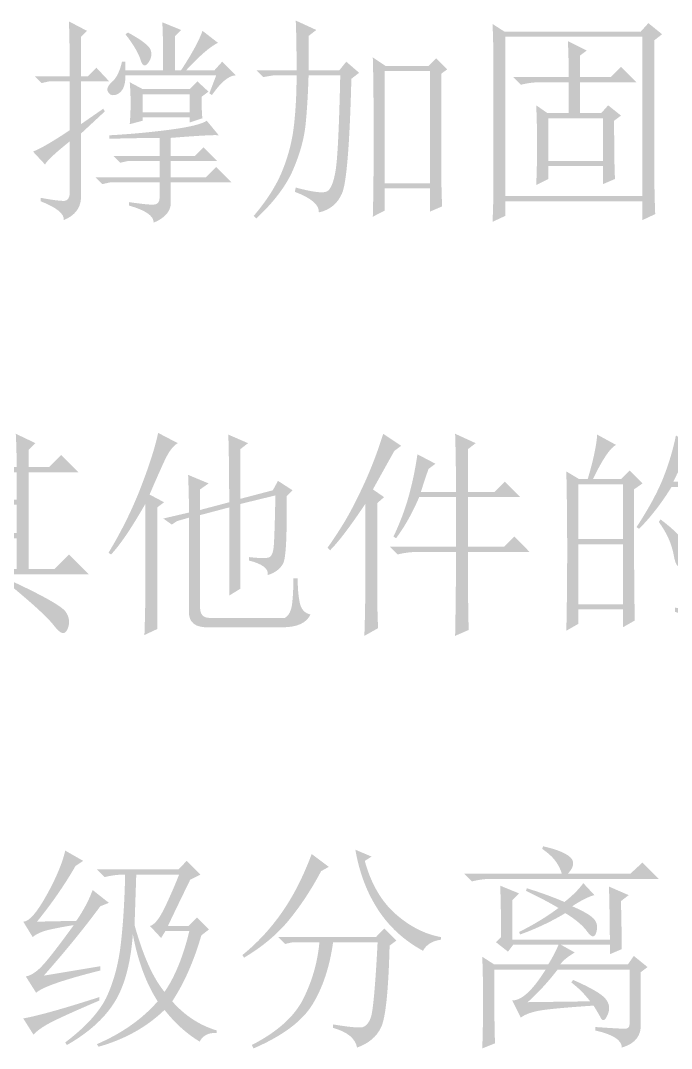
# Model space of a CAD drawing. Header units: millimetres. Extents: x 0 to 841, y 0 to 1189.
# Drawn here: x 542.07 to 565.75, y 73.58 to 110.96 of the extents above; entities that cross this region are included whole.
import ezdxf

# ---------------------------------------------------------------- set-up
doc = ezdxf.new("R2010")
doc.units = ezdxf.units.MM
doc.layers.add('C00-00-00', color=7, linetype='Continuous')

msp = doc.modelspace()

# ---------------------------------------------------------------- hatches: boundary and pattern name
at = {"layer": 'C00-00-00'}
h = msp.add_hatch(color=256, dxfattribs=at)
edge = h.paths.add_edge_path(flags=0)
edge.add_spline(control_points=[(545.890184, 109.466324), (545.890184, 109.466324), (545.890184, 109.154888), (545.890184, 109.154888), (545.890184, 109.154888), (547.260506, 109.154888), (547.260506, 109.154888), (547.260506, 110.02691), (547.250033, 110.607891), (547.229086, 110.898933), (547.229086, 110.898933), (547.914247, 110.618916), (547.914247, 110.618916), (547.914247, 110.618916), (547.696517, 110.400634), (547.696517, 110.400634), (547.696517, 110.400634), (547.696517, 109.154888), (547.696517, 109.154888), (547.696517, 109.154888), (547.914247, 109.154888), (547.914247, 109.154888), (548.308917, 109.756815), (548.56854, 110.234719), (548.693114, 110.587496), (548.693114, 110.587496), (549.2537, 110.151485), (549.2537, 110.151485), (549.087233, 110.068252), (548.89541, 109.928243), (548.677129, 109.730908), (548.458848, 109.533573), (548.267025, 109.34175), (548.101109, 109.154888), (548.101109, 109.154888), (549.129125, 109.154888), (549.129125, 109.154888), (549.129125, 109.154888), (549.409143, 109.466324), (549.409143, 109.466324), (549.409143, 109.466324), (549.907441, 108.968026), (549.907441, 108.968026), (549.658292, 108.968026), (549.36725, 108.72935), (549.035419, 108.251997), (549.035419, 108.251997), (548.942263, 108.314285), (548.942263, 108.314285), (548.942263, 108.314285), (549.191413, 108.968026), (549.191413, 108.968026), (549.191413, 108.968026), (545.890184, 108.968026), (545.890184, 108.968026), (545.890184, 108.739823), (545.853804, 108.568395), (545.781044, 108.454293), (545.708283, 108.33964), (545.614577, 108.272392), (545.500475, 108.251446), (545.386374, 108.2305), (545.30314, 108.272392), (545.251326, 108.376021), (545.199512, 108.479649), (545.251326, 108.599263), (545.40732, 108.734311), (545.562763, 108.869358), (545.682376, 109.113547), (545.76561, 109.466324), (545.76561, 109.466324), (545.890184, 109.466324), (545.890184, 109.466324)], knot_values=[0, 0, 0, 0, 1, 1, 1, 2, 2, 2, 3, 3, 3, 4, 4, 4, 5, 5, 5, 6, 6, 6, 7, 7, 7, 8, 8, 8, 9, 9, 9, 10, 10, 10, 11, 11, 11, 12, 12, 12, 13, 13, 13, 14, 14, 14, 15, 15, 15, 16, 16, 16, 17, 17, 17, 18, 18, 18, 19, 19, 19, 20, 20, 20, 21, 21, 21, 22, 22, 22, 23, 23, 23, 24, 24, 24, 24], degree=3, periodic=1)
edge = h.paths.add_edge_path(flags=0)
edge.add_spline(control_points=[(545.98334, 110.525209), (546.481638, 110.255113), (546.756695, 110.042344), (546.808509, 109.886902), (546.860323, 109.730908), (546.829455, 109.574914), (546.715354, 109.419471), (546.600701, 109.264028), (546.507546, 109.30537), (546.434785, 109.544046), (546.362025, 109.782722), (546.180675, 110.089198), (545.890184, 110.462922), (545.890184, 110.462922), (545.98334, 110.525209), (545.98334, 110.525209)], knot_values=[0, 0, 0, 0, 1, 1, 1, 2, 2, 2, 3, 3, 3, 4, 4, 4, 5, 5, 5, 5], degree=3, periodic=1)
edge = h.paths.add_edge_path(flags=0)
edge.add_spline(control_points=[(546.045627, 107.193113), (546.066573, 107.442262), (546.077046, 107.696372), (546.077046, 107.955995), (546.077046, 108.215066), (546.066573, 108.469727), (546.045627, 108.718877), (546.045627, 108.718877), (546.513058, 108.469727), (546.513058, 108.469727), (546.513058, 108.469727), (548.225684, 108.469727), (548.225684, 108.469727), (548.225684, 108.469727), (548.506252, 108.750296), (548.506252, 108.750296), (548.506252, 108.750296), (548.910844, 108.376572), (548.910844, 108.376572), (548.910844, 108.376572), (548.661695, 108.18971), (548.661695, 108.18971), (548.661695, 107.753147), (548.672168, 107.493525), (548.693114, 107.410843), (548.693114, 107.410843), (548.225684, 107.2554), (548.225684, 107.2554), (548.225684, 107.2554), (548.225684, 107.442262), (548.225684, 107.442262), (548.225684, 107.442262), (546.513058, 107.442262), (546.513058, 107.442262), (546.513058, 107.442262), (546.513058, 107.317687), (546.513058, 107.317687), (546.513058, 107.317687), (546.045627, 107.193113), (546.045627, 107.193113)], knot_values=[0, 0, 0, 0, 1, 1, 1, 2, 2, 2, 3, 3, 3, 4, 4, 4, 5, 5, 5, 6, 6, 6, 7, 7, 7, 8, 8, 8, 9, 9, 9, 10, 10, 10, 11, 11, 11, 12, 12, 12, 13, 13, 13, 13], degree=3, periodic=1)
edge = h.paths.add_edge_path(flags=0)
edge.add_spline(control_points=[(546.014759, 104.358764), (546.450219, 104.296476), (546.746222, 104.265057), (546.902216, 104.265057), (547.057658, 104.265057), (547.135931, 104.358764), (547.135931, 104.545626), (547.135931, 104.545626), (547.135931, 105.075344), (547.135931, 105.075344), (547.135931, 105.075344), (545.329599, 105.075344), (545.329599, 105.075344), (545.329599, 105.075344), (545.04903, 105.013056), (545.04903, 105.013056), (545.04903, 105.013056), (544.799881, 105.262206), (544.799881, 105.262206), (544.799881, 105.262206), (547.135931, 105.262206), (547.135931, 105.262206), (547.135931, 105.262206), (547.135931, 105.85366), (547.135931, 105.85366), (547.135931, 105.85366), (545.98334, 105.85366), (545.98334, 105.85366), (545.98334, 105.85366), (545.703323, 105.791372), (545.703323, 105.791372), (545.703323, 105.791372), (545.454173, 106.040521), (545.454173, 106.040521), (545.454173, 106.040521), (547.135931, 106.040521), (547.135931, 106.040521), (547.135931, 106.040521), (547.135931, 106.694814), (547.135931, 106.694814), (546.823943, 106.694814), (546.211543, 106.684341), (545.298179, 106.663395), (545.298179, 106.663395), (545.298179, 106.787969), (545.298179, 106.787969), (546.045627, 106.829311), (546.77709, 106.896559), (547.49367, 106.990265), (548.21025, 107.083972), (548.661695, 107.193113), (548.848557, 107.317687), (548.848557, 107.317687), (549.284568, 106.787969), (549.284568, 106.787969), (549.159994, 106.808916), (548.578461, 106.777496), (547.540523, 106.694814), (547.540523, 106.694814), (547.540523, 106.040521), (547.540523, 106.040521), (547.540523, 106.040521), (548.412546, 106.040521), (548.412546, 106.040521), (548.412546, 106.040521), (548.723982, 106.351958), (548.723982, 106.351958), (548.723982, 106.351958), (549.222281, 105.85366), (549.222281, 105.85366), (549.222281, 105.85366), (547.540523, 105.85366), (547.540523, 105.85366), (547.540523, 105.85366), (547.540523, 105.262206), (547.540523, 105.262206), (547.540523, 105.262206), (548.817689, 105.262206), (548.817689, 105.262206), (548.817689, 105.262206), (549.191413, 105.635929), (549.191413, 105.635929), (549.191413, 105.635929), (549.751999, 105.075344), (549.751999, 105.075344), (549.751999, 105.075344), (547.540523, 105.075344), (547.540523, 105.075344), (547.540523, 105.075344), (547.540523, 104.296476), (547.540523, 104.296476), (547.519577, 104.005986), (547.31232, 103.777783), (546.91765, 103.611316), (546.91765, 103.860465), (546.616686, 104.068273), (546.014759, 104.234189), (546.014759, 104.234189), (546.014759, 104.358764), (546.014759, 104.358764)], knot_values=[0, 0, 0, 0, 1, 1, 1, 2, 2, 2, 3, 3, 3, 4, 4, 4, 5, 5, 5, 6, 6, 6, 7, 7, 7, 8, 8, 8, 9, 9, 9, 10, 10, 10, 11, 11, 11, 12, 12, 12, 13, 13, 13, 14, 14, 14, 15, 15, 15, 16, 16, 16, 17, 17, 17, 18, 18, 18, 19, 19, 19, 20, 20, 20, 21, 21, 21, 22, 22, 22, 23, 23, 23, 24, 24, 24, 25, 25, 25, 26, 26, 26, 27, 27, 27, 28, 28, 28, 29, 29, 29, 30, 30, 30, 31, 31, 31, 32, 32, 32, 33, 33, 33, 33], degree=3, periodic=1)
edge = h.paths.add_edge_path(flags=0)
edge.add_spline(control_points=[(546.513058, 108.282865), (546.513058, 108.282865), (546.513058, 107.629124), (546.513058, 107.629124), (546.513058, 107.629124), (548.225684, 107.629124), (548.225684, 107.629124), (548.225684, 107.629124), (548.225684, 108.282865), (548.225684, 108.282865), (548.225684, 108.282865), (546.513058, 108.282865), (546.513058, 108.282865)], knot_values=[0, 0, 0, 0, 1, 1, 1, 2, 2, 2, 3, 3, 3, 4, 4, 4, 4], degree=3, periodic=1)
edge = h.paths.add_edge_path(flags=0)
edge.add_spline(control_points=[(544.270714, 107.193113), (544.270714, 107.193113), (545.080449, 107.753699), (545.080449, 107.753699), (545.080449, 107.753699), (545.142737, 107.659992), (545.142737, 107.659992), (545.142737, 107.659992), (544.270714, 106.850257), (544.270714, 106.850257), (544.270714, 106.850257), (544.270714, 104.483338), (544.270714, 104.483338), (544.249768, 104.130561), (544.04196, 103.870938), (543.647841, 103.704471), (543.668236, 103.933225), (543.387667, 104.161429), (542.806686, 104.389632), (542.806686, 104.389632), (542.806686, 104.514758), (542.806686, 104.514758), (543.263092, 104.430973), (543.554134, 104.395144), (543.678709, 104.405617), (543.803283, 104.41609), (543.865571, 104.524679), (543.865571, 104.732488), (543.865571, 104.732488), (543.865571, 106.570239), (543.865571, 106.570239), (543.346326, 106.154623), (543.045362, 105.874606), (542.96268, 105.729085), (542.96268, 105.729085), (542.526669, 106.196515), (542.526669, 106.196515), (542.796213, 106.300144), (543.242698, 106.559215), (543.865571, 106.974831), (543.865571, 106.974831), (543.865571, 108.750296), (543.865571, 108.750296), (543.865571, 108.750296), (543.118123, 108.750296), (543.118123, 108.750296), (543.118123, 108.750296), (542.838105, 108.688008), (542.838105, 108.688008), (542.838105, 108.688008), (542.588956, 108.937158), (542.588956, 108.937158), (542.588956, 108.937158), (543.865571, 108.937158), (543.865571, 108.937158), (543.865571, 109.601372), (543.855098, 110.265587), (543.834703, 110.930352), (543.834703, 110.930352), (544.488444, 110.587496), (544.488444, 110.587496), (544.488444, 110.587496), (544.270714, 110.369766), (544.270714, 110.369766), (544.270714, 110.369766), (544.270714, 108.937158), (544.270714, 108.937158), (544.270714, 108.937158), (544.519863, 108.937158), (544.519863, 108.937158), (544.519863, 108.937158), (544.8313, 109.248594), (544.8313, 109.248594), (544.8313, 109.248594), (545.298179, 108.750296), (545.298179, 108.750296), (545.298179, 108.750296), (544.270714, 108.750296), (544.270714, 108.750296), (544.270714, 108.750296), (544.270714, 107.193113), (544.270714, 107.193113)], knot_values=[0, 0, 0, 0, 1, 1, 1, 2, 2, 2, 3, 3, 3, 4, 4, 4, 5, 5, 5, 6, 6, 6, 7, 7, 7, 8, 8, 8, 9, 9, 9, 10, 10, 10, 11, 11, 11, 12, 12, 12, 13, 13, 13, 14, 14, 14, 15, 15, 15, 16, 16, 16, 17, 17, 17, 18, 18, 18, 19, 19, 19, 20, 20, 20, 21, 21, 21, 22, 22, 22, 23, 23, 23, 24, 24, 24, 25, 25, 25, 26, 26, 26, 27, 27, 27, 27], degree=3, periodic=1)
h = msp.add_hatch(color=256, dxfattribs=at)
edge = h.paths.add_edge_path(flags=0)
edge.add_spline(control_points=[(552.11572, 109.154888), (552.11572, 109.902336), (552.105247, 110.504263), (552.084852, 110.96122), (552.084852, 110.96122), (552.8323, 110.618916), (552.8323, 110.618916), (552.8323, 110.618916), (552.551731, 110.400634), (552.551731, 110.400634), (552.551731, 110.400634), (552.551731, 109.154888), (552.551731, 109.154888), (552.551731, 109.154888), (553.672903, 109.154888), (553.672903, 109.154888), (553.672903, 109.154888), (553.922053, 109.466324), (553.922053, 109.466324), (553.922053, 109.466324), (554.389483, 109.061732), (554.389483, 109.061732), (554.389483, 109.061732), (554.108915, 108.843451), (554.108915, 108.843451), (554.046627, 106.43464), (553.932526, 105.043924), (553.76661, 104.6702), (553.600143, 104.296476), (553.320125, 104.068273), (552.925455, 103.98504), (552.946402, 104.255135), (552.65536, 104.503733), (552.053433, 104.732488), (552.053433, 104.732488), (552.084852, 104.888482), (552.084852, 104.888482), (552.707725, 104.722015), (553.08641, 104.675161), (553.221458, 104.747922), (553.355954, 104.820682), (553.460134, 105.069831), (553.532895, 105.49537), (553.605655, 105.920908), (553.66243, 107.07846), (553.704323, 108.968026), (553.704323, 108.968026), (552.551731, 108.968026), (552.551731, 108.968026), (552.530785, 108.282865), (552.494405, 107.685899), (552.442591, 107.177127), (552.390777, 106.668356), (552.240295, 106.123204), (551.991145, 105.542223), (551.741996, 104.960691), (551.295512, 104.369237), (550.652244, 103.766758), (550.652244, 103.766758), (550.558537, 103.860465), (550.558537, 103.860465), (551.035889, 104.421051), (551.383706, 104.971164), (551.601987, 105.511355), (551.819717, 106.050995), (551.959726, 106.601107), (552.022013, 107.161693), (552.084301, 107.722279), (552.11572, 108.324206), (552.11572, 108.968026), (552.11572, 108.968026), (551.275117, 108.968026), (551.275117, 108.968026), (551.275117, 108.968026), (550.901393, 108.905739), (550.901393, 108.905739), (550.901393, 108.905739), (550.652244, 109.154888), (550.652244, 109.154888), (550.652244, 109.154888), (552.11572, 109.154888), (552.11572, 109.154888)], knot_values=[0, 0, 0, 0, 1, 1, 1, 2, 2, 2, 3, 3, 3, 4, 4, 4, 5, 5, 5, 6, 6, 6, 7, 7, 7, 8, 8, 8, 9, 9, 9, 10, 10, 10, 11, 11, 11, 12, 12, 12, 13, 13, 13, 14, 14, 14, 15, 15, 15, 16, 16, 16, 17, 17, 17, 18, 18, 18, 19, 19, 19, 20, 20, 20, 21, 21, 21, 22, 22, 22, 23, 23, 23, 24, 24, 24, 25, 25, 25, 26, 26, 26, 27, 27, 27, 27], degree=3, periodic=1)
edge = h.paths.add_edge_path(flags=0)
edge.add_spline(control_points=[(557.379275, 109.030313), (557.379275, 109.030313), (557.379275, 105.635929), (557.379275, 105.635929), (557.379275, 105.137631), (557.389197, 104.659727), (557.410143, 104.20277), (557.410143, 104.20277), (556.974132, 104.015908), (556.974132, 104.015908), (556.974132, 104.015908), (556.974132, 104.857062), (556.974132, 104.857062), (556.974132, 104.857062), (555.323793, 104.857062), (555.323793, 104.857062), (555.323793, 104.857062), (555.323793, 104.047327), (555.323793, 104.047327), (555.323793, 104.047327), (554.887782, 103.829046), (554.887782, 103.829046), (554.908177, 104.472865), (554.91865, 105.438043), (554.91865, 106.725682), (554.91865, 108.01277), (554.908177, 108.978499), (554.887782, 109.622318), (554.887782, 109.622318), (555.354661, 109.310882), (555.354661, 109.310882), (555.354661, 109.310882), (556.911844, 109.310882), (556.911844, 109.310882), (556.911844, 109.310882), (557.192413, 109.590899), (557.192413, 109.590899), (557.192413, 109.590899), (557.597005, 109.186307), (557.597005, 109.186307), (557.597005, 109.186307), (557.379275, 109.030313), (557.379275, 109.030313)], knot_values=[0, 0, 0, 0, 1, 1, 1, 2, 2, 2, 3, 3, 3, 4, 4, 4, 5, 5, 5, 6, 6, 6, 7, 7, 7, 8, 8, 8, 9, 9, 9, 10, 10, 10, 11, 11, 11, 12, 12, 12, 13, 13, 13, 14, 14, 14, 14], degree=3, periodic=1)
edge = h.paths.add_edge_path(flags=0)
edge.add_spline(control_points=[(555.323793, 109.12402), (555.323793, 109.12402), (555.323793, 105.043924), (555.323793, 105.043924), (555.323793, 105.043924), (556.974132, 105.043924), (556.974132, 105.043924), (556.974132, 105.043924), (556.974132, 109.12402), (556.974132, 109.12402), (556.974132, 109.12402), (555.323793, 109.12402), (555.323793, 109.12402)], knot_values=[0, 0, 0, 0, 1, 1, 1, 2, 2, 2, 3, 3, 3, 4, 4, 4, 4], degree=3, periodic=1)
h = msp.add_hatch(color=256, dxfattribs=at)
edge = h.paths.add_edge_path(flags=0)
edge.add_spline(control_points=[(563.667098, 107.317687), (563.667098, 106.300144), (563.677571, 105.594037), (563.698517, 105.199918), (563.698517, 105.199918), (563.262506, 105.013056), (563.262506, 105.013056), (563.262506, 105.013056), (563.262506, 105.666798), (563.262506, 105.666798), (563.262506, 105.666798), (561.269311, 105.666798), (561.269311, 105.666798), (561.269311, 105.666798), (561.269311, 105.199918), (561.269311, 105.199918), (561.269311, 105.199918), (560.8333, 104.981637), (560.8333, 104.981637), (560.853695, 105.479936), (560.864168, 105.967761), (560.864168, 106.445113), (560.864168, 106.922466), (560.853695, 107.40037), (560.8333, 107.878273), (560.8333, 107.878273), (561.237892, 107.597705), (561.237892, 107.597705), (561.237892, 107.597705), (562.016759, 107.597705), (562.016759, 107.597705), (562.016759, 107.597705), (562.016759, 108.718877), (562.016759, 108.718877), (562.016759, 108.718877), (561.020162, 108.718877), (561.020162, 108.718877), (560.750066, 108.718877), (560.500917, 108.687457), (560.272714, 108.625721), (560.272714, 108.625721), (559.992145, 108.905739), (559.992145, 108.905739), (559.992145, 108.905739), (562.016759, 108.905739), (562.016759, 108.905739), (562.016759, 109.300409), (562.006286, 109.73642), (561.98534, 110.213772), (561.98534, 110.213772), (562.6705, 109.871468), (562.6705, 109.871468), (562.6705, 109.871468), (562.421351, 109.684606), (562.421351, 109.684606), (562.421351, 109.684606), (562.421351, 108.905739), (562.421351, 108.905739), (562.421351, 108.905739), (563.542523, 108.905739), (563.542523, 108.905739), (563.542523, 108.905739), (563.916247, 109.279462), (563.916247, 109.279462), (563.916247, 109.279462), (564.476833, 108.718877), (564.476833, 108.718877), (564.476833, 108.718877), (562.421351, 108.718877), (562.421351, 108.718877), (562.421351, 108.718877), (562.421351, 107.597705), (562.421351, 107.597705), (562.421351, 107.597705), (563.200218, 107.597705), (563.200218, 107.597705), (563.200218, 107.597705), (563.449368, 107.878273), (563.449368, 107.878273), (563.449368, 107.878273), (563.916247, 107.504549), (563.916247, 107.504549), (563.916247, 107.504549), (563.667098, 107.317687), (563.667098, 107.317687)], knot_values=[0, 0, 0, 0, 1, 1, 1, 2, 2, 2, 3, 3, 3, 4, 4, 4, 5, 5, 5, 6, 6, 6, 7, 7, 7, 8, 8, 8, 9, 9, 9, 10, 10, 10, 11, 11, 11, 12, 12, 12, 13, 13, 13, 14, 14, 14, 15, 15, 15, 16, 16, 16, 17, 17, 17, 18, 18, 18, 19, 19, 19, 20, 20, 20, 21, 21, 21, 22, 22, 22, 23, 23, 23, 24, 24, 24, 25, 25, 25, 26, 26, 26, 27, 27, 27, 28, 28, 28, 28], degree=3, periodic=1)
edge = h.paths.add_edge_path(flags=0)
edge.add_spline(control_points=[(561.269311, 107.410843), (561.269311, 107.410843), (561.269311, 105.85366), (561.269311, 105.85366), (561.269311, 105.85366), (563.262506, 105.85366), (563.262506, 105.85366), (563.262506, 105.85366), (563.262506, 107.410843), (563.262506, 107.410843), (563.262506, 107.410843), (561.269311, 107.410843), (561.269311, 107.410843)], knot_values=[0, 0, 0, 0, 1, 1, 1, 2, 2, 2, 3, 3, 3, 4, 4, 4, 4], degree=3, periodic=1)
edge = h.paths.add_edge_path(flags=0)
edge.add_spline(control_points=[(559.244698, 103.642184), (559.265644, 104.182375), (559.276117, 104.577045), (559.276117, 104.826194), (559.276117, 104.826194), (559.276117, 109.497744), (559.276117, 109.497744), (559.276117, 109.850521), (559.265644, 110.296455), (559.244698, 110.836646), (559.244698, 110.836646), (559.680709, 110.556628), (559.680709, 110.556628), (559.680709, 110.556628), (564.632827, 110.556628), (564.632827, 110.556628), (564.632827, 110.556628), (564.912844, 110.868065), (564.912844, 110.868065), (564.912844, 110.868065), (565.411143, 110.462922), (565.411143, 110.462922), (565.411143, 110.462922), (565.131125, 110.245192), (565.131125, 110.245192), (565.131125, 110.245192), (565.131125, 105.324493), (565.131125, 105.324493), (565.131125, 104.908877), (565.141047, 104.441997), (565.161994, 103.922752), (565.161994, 103.922752), (564.695114, 103.704471), (564.695114, 103.704471), (564.695114, 103.704471), (564.695114, 104.389632), (564.695114, 104.389632), (564.695114, 104.389632), (559.712128, 104.389632), (559.712128, 104.389632), (559.712128, 104.389632), (559.712128, 103.860465), (559.712128, 103.860465), (559.712128, 103.860465), (559.244698, 103.642184), (559.244698, 103.642184)], knot_values=[0, 0, 0, 0, 1, 1, 1, 2, 2, 2, 3, 3, 3, 4, 4, 4, 5, 5, 5, 6, 6, 6, 7, 7, 7, 8, 8, 8, 9, 9, 9, 10, 10, 10, 11, 11, 11, 12, 12, 12, 13, 13, 13, 14, 14, 14, 15, 15, 15, 15], degree=3, periodic=1)
edge = h.paths.add_edge_path(flags=0)
edge.add_spline(control_points=[(559.712128, 110.369766), (559.712128, 110.369766), (559.712128, 104.577045), (559.712128, 104.577045), (559.712128, 104.577045), (564.695114, 104.577045), (564.695114, 104.577045), (564.695114, 104.577045), (564.695114, 110.369766), (564.695114, 110.369766), (564.695114, 110.369766), (559.712128, 110.369766), (559.712128, 110.369766)], knot_values=[0, 0, 0, 0, 1, 1, 1, 2, 2, 2, 3, 3, 3, 4, 4, 4, 4], degree=3, periodic=1)
h = msp.add_hatch(color=256, dxfattribs=at)
edge = h.paths.add_edge_path(flags=0)
edge.add_spline(control_points=[(541.93184, 94.721015), (541.93184, 95.13608), (541.921367, 95.540672), (541.90042, 95.935342), (541.90042, 95.935342), (542.617, 95.593038), (542.617, 95.593038), (542.617, 95.593038), (542.367851, 95.343888), (542.367851, 95.343888), (542.367851, 95.343888), (542.367851, 94.721015), (542.367851, 94.721015), (542.367851, 94.721015), (543.115299, 94.721015), (543.115299, 94.721015), (543.115299, 94.721015), (543.55131, 95.157026), (543.55131, 95.157026), (543.55131, 95.157026), (544.174183, 94.534153), (544.174183, 94.534153), (544.174183, 94.534153), (542.367851, 94.534153), (542.367851, 94.534153), (542.367851, 94.534153), (542.367851, 91.014643), (542.367851, 91.014643), (542.367851, 91.014643), (543.302161, 91.014643), (543.302161, 91.014643), (543.302161, 91.014643), (543.831328, 91.544361), (543.831328, 91.544361), (543.831328, 91.544361), (544.547907, 90.827782), (544.547907, 90.827782), (544.547907, 90.827782), (538.287755, 90.827782), (538.287755, 90.827782), (538.01766, 90.827782), (537.768511, 90.796362), (537.540308, 90.734626), (537.540308, 90.734626), (537.26029, 91.014643), (537.26029, 91.014643), (537.26029, 91.014643), (539.378059, 91.014643), (539.378059, 91.014643), (539.378059, 91.014643), (539.378059, 94.534153), (539.378059, 94.534153), (539.378059, 94.534153), (538.692899, 94.534153), (538.692899, 94.534153), (538.422803, 94.534153), (538.173654, 94.502734), (537.945451, 94.440446), (537.945451, 94.440446), (537.664882, 94.721015), (537.664882, 94.721015), (537.664882, 94.721015), (539.378059, 94.721015), (539.378059, 94.721015), (539.378059, 95.052847), (539.367586, 95.447517), (539.34664, 95.904474), (539.34664, 95.904474), (540.06322, 95.593038), (540.06322, 95.593038), (540.06322, 95.593038), (539.814071, 95.406176), (539.814071, 95.406176), (539.814071, 95.406176), (539.814071, 94.721015), (539.814071, 94.721015), (539.814071, 94.721015), (541.93184, 94.721015), (541.93184, 94.721015)], knot_values=[0, 0, 0, 0, 1, 1, 1, 2, 2, 2, 3, 3, 3, 4, 4, 4, 5, 5, 5, 6, 6, 6, 7, 7, 7, 8, 8, 8, 9, 9, 9, 10, 10, 10, 11, 11, 11, 12, 12, 12, 13, 13, 13, 14, 14, 14, 15, 15, 15, 16, 16, 16, 17, 17, 17, 18, 18, 18, 19, 19, 19, 20, 20, 20, 21, 21, 21, 22, 22, 22, 23, 23, 23, 24, 24, 24, 25, 25, 25, 26, 26, 26, 26], degree=3, periodic=1)
edge = h.paths.add_edge_path(flags=0)
edge.add_spline(control_points=[(539.814071, 94.534153), (539.814071, 94.534153), (539.814071, 93.537556), (539.814071, 93.537556), (539.814071, 93.537556), (541.93184, 93.537556), (541.93184, 93.537556), (541.93184, 93.537556), (541.93184, 94.534153), (541.93184, 94.534153), (541.93184, 94.534153), (539.814071, 94.534153), (539.814071, 94.534153)], knot_values=[0, 0, 0, 0, 1, 1, 1, 2, 2, 2, 3, 3, 3, 4, 4, 4, 4], degree=3, periodic=1)
edge = h.paths.add_edge_path(flags=0)
edge.add_spline(control_points=[(539.814071, 93.350694), (539.814071, 93.350694), (539.814071, 92.322677), (539.814071, 92.322677), (539.814071, 92.322677), (541.93184, 92.322677), (541.93184, 92.322677), (541.93184, 92.322677), (541.93184, 93.350694), (541.93184, 93.350694), (541.93184, 93.350694), (539.814071, 93.350694), (539.814071, 93.350694)], knot_values=[0, 0, 0, 0, 1, 1, 1, 2, 2, 2, 3, 3, 3, 4, 4, 4, 4], degree=3, periodic=1)
edge = h.paths.add_edge_path(flags=0)
edge.add_spline(control_points=[(539.814071, 92.135815), (539.814071, 92.135815), (539.814071, 91.014643), (539.814071, 91.014643), (539.814071, 91.014643), (541.93184, 91.014643), (541.93184, 91.014643), (541.93184, 91.014643), (541.93184, 92.135815), (541.93184, 92.135815), (541.93184, 92.135815), (539.814071, 92.135815), (539.814071, 92.135815)], knot_values=[0, 0, 0, 0, 1, 1, 1, 2, 2, 2, 3, 3, 3, 4, 4, 4, 4], degree=3, periodic=1)
edge = h.paths.add_edge_path(flags=0)
edge.add_spline(control_points=[(539.814071, 90.734626), (539.814071, 90.734626), (540.436944, 90.204908), (540.436944, 90.204908), (540.270477, 90.183962), (539.912187, 89.976705), (539.362074, 89.582035), (538.811961, 89.187365), (538.194049, 88.875928), (537.509439, 88.647725), (537.509439, 88.647725), (537.447152, 88.74088), (537.447152, 88.74088), (537.862217, 88.969635), (538.319175, 89.281071), (538.817473, 89.67519), (539.315772, 90.069861), (539.647604, 90.422638), (539.814071, 90.734626), (539.814071, 90.734626), (539.814071, 90.734626), (539.814071, 90.734626)], knot_values=[0, 0, 0, 0, 1, 1, 1, 2, 2, 2, 3, 3, 3, 4, 4, 4, 5, 5, 5, 6, 6, 6, 7, 7, 7, 7], degree=3, periodic=1)
edge = h.paths.add_edge_path(flags=0)
edge.add_spline(control_points=[(541.588984, 90.516345), (541.588984, 90.516345), (541.68269, 90.610051), (541.68269, 90.610051), (542.886545, 90.048914), (543.561232, 89.670229), (543.706753, 89.472894), (543.852274, 89.275559), (543.878181, 89.06279), (543.784474, 88.834587), (543.690768, 88.606384), (543.529813, 88.642764), (543.30161, 88.943728), (543.073407, 89.244691), (542.502347, 89.768897), (541.588984, 90.516345), (541.588984, 90.516345), (541.588984, 90.516345), (541.588984, 90.516345)], knot_values=[0, 0, 0, 0, 1, 1, 1, 2, 2, 2, 3, 3, 3, 4, 4, 4, 5, 5, 5, 6, 6, 6, 6], degree=3, periodic=1)
h = msp.add_hatch(color=256, dxfattribs=at)
edge = h.paths.add_edge_path(flags=0)
edge.add_spline(control_points=[(551.750086, 93.66213), (551.771032, 92.228971), (551.72914, 91.414275), (551.625512, 91.216939), (551.521883, 91.019604), (551.335021, 90.879596), (551.064926, 90.796913), (551.106267, 91.025117), (550.878064, 91.201505), (550.379765, 91.32608), (550.379765, 91.32608), (550.379765, 91.450655), (550.379765, 91.450655), (550.753489, 91.408762), (550.992165, 91.403801), (551.095794, 91.435221), (551.199422, 91.466089), (551.261709, 91.596176), (551.282656, 91.824379), (551.303602, 92.052582), (551.324548, 92.675455), (551.345494, 93.692999), (551.345494, 93.692999), (550.068328, 93.381562), (550.068328, 93.381562), (550.068328, 93.381562), (550.068328, 90.298615), (550.068328, 90.298615), (550.068328, 90.298615), (549.663736, 90.049466), (549.663736, 90.049466), (549.663736, 90.049466), (549.663736, 93.256987), (549.663736, 93.256987), (549.663736, 93.256987), (548.604852, 92.97697), (548.604852, 92.97697), (548.604852, 92.97697), (548.604852, 89.613454), (548.604852, 89.613454), (548.604852, 89.364305), (548.718953, 89.239179), (548.947156, 89.239179), (548.947156, 89.239179), (551.687799, 89.239179), (551.687799, 89.239179), (551.83332, 89.322413), (551.921514, 89.493289), (551.952382, 89.752912), (551.98325, 90.012534), (551.999235, 90.31901), (551.999235, 90.672339), (551.999235, 90.672339), (552.155229, 90.672339), (552.155229, 90.672339), (552.155229, 90.31901), (552.181137, 90.023007), (552.232951, 89.784331), (552.284765, 89.545655), (552.414301, 89.405646), (552.622109, 89.363754), (552.476588, 89.052868), (552.134283, 88.896874), (551.594643, 88.896874), (551.594643, 88.896874), (548.947156, 88.896874), (548.947156, 88.896874), (548.427912, 88.875928), (548.178762, 89.073263), (548.199709, 89.48888), (548.199709, 89.48888), (548.199709, 92.883263), (548.199709, 92.883263), (548.199709, 92.883263), (547.763697, 92.758689), (547.763697, 92.758689), (547.763697, 92.758689), (547.576835, 92.634114), (547.576835, 92.634114), (547.576835, 92.634114), (547.265399, 92.852395), (547.265399, 92.852395), (547.265399, 92.852395), (548.199709, 93.070125), (548.199709, 93.070125), (548.199709, 93.526532), (548.189235, 93.983489), (548.16884, 94.440446), (548.16884, 94.440446), (548.916288, 94.12901), (548.916288, 94.12901), (548.916288, 94.12901), (548.604852, 93.91128), (548.604852, 93.91128), (548.604852, 93.91128), (548.604852, 93.163832), (548.604852, 93.163832), (548.604852, 93.163832), (549.663736, 93.443849), (549.663736, 93.443849), (549.663736, 94.378159), (549.653263, 95.198367), (549.632317, 95.904474), (549.632317, 95.904474), (550.348897, 95.593038), (550.348897, 95.593038), (550.348897, 95.593038), (550.068328, 95.374756), (550.068328, 95.374756), (550.068328, 95.374756), (550.068328, 93.568424), (550.068328, 93.568424), (550.068328, 93.568424), (551.251788, 93.87986), (551.251788, 93.87986), (551.251788, 93.87986), (551.43865, 94.222716), (551.43865, 94.222716), (551.43865, 94.222716), (551.968367, 93.87986), (551.968367, 93.87986), (551.968367, 93.87986), (551.750086, 93.66213), (551.750086, 93.66213)], knot_values=[0, 0, 0, 0, 1, 1, 1, 2, 2, 2, 3, 3, 3, 4, 4, 4, 5, 5, 5, 6, 6, 6, 7, 7, 7, 8, 8, 8, 9, 9, 9, 10, 10, 10, 11, 11, 11, 12, 12, 12, 13, 13, 13, 14, 14, 14, 15, 15, 15, 16, 16, 16, 17, 17, 17, 18, 18, 18, 19, 19, 19, 20, 20, 20, 21, 21, 21, 22, 22, 22, 23, 23, 23, 24, 24, 24, 25, 25, 25, 26, 26, 26, 27, 27, 27, 28, 28, 28, 29, 29, 29, 30, 30, 30, 31, 31, 31, 32, 32, 32, 33, 33, 33, 34, 34, 34, 35, 35, 35, 36, 36, 36, 37, 37, 37, 38, 38, 38, 39, 39, 39, 40, 40, 40, 41, 41, 41, 41], degree=3, periodic=1)
edge = h.paths.add_edge_path(flags=0)
edge.add_spline(control_points=[(546.580238, 88.616306), (546.601184, 89.23973), (546.611657, 89.717083), (546.611657, 90.049466), (546.611657, 90.049466), (546.611657, 93.381562), (546.611657, 93.381562), (546.113359, 92.509539), (545.697742, 91.897139), (545.365911, 91.544361), (545.365911, 91.544361), (545.272204, 91.606649), (545.272204, 91.606649), (545.749557, 92.395438), (546.144227, 93.1947), (546.455663, 94.004435), (546.7671, 94.81417), (546.974908, 95.468463), (547.078537, 95.966762), (547.078537, 95.966762), (547.795117, 95.593038), (547.795117, 95.593038), (547.62865, 95.509804), (547.462734, 95.286562), (547.296818, 94.923311), (547.130351, 94.559509), (546.953962, 94.159878), (546.7671, 93.724418), (546.7671, 93.724418), (547.296818, 93.443849), (547.296818, 93.443849), (547.296818, 93.443849), (547.047669, 93.256987), (547.047669, 93.256987), (547.047669, 93.256987), (547.047669, 88.834587), (547.047669, 88.834587), (547.047669, 88.834587), (546.580238, 88.616306), (546.580238, 88.616306)], knot_values=[0, 0, 0, 0, 1, 1, 1, 2, 2, 2, 3, 3, 3, 4, 4, 4, 5, 5, 5, 6, 6, 6, 7, 7, 7, 8, 8, 8, 9, 9, 9, 10, 10, 10, 11, 11, 11, 12, 12, 12, 13, 13, 13, 13], degree=3, periodic=1)
h = msp.add_hatch(color=256, dxfattribs=at)
edge = h.paths.add_edge_path(flags=0)
edge.add_spline(control_points=[(557.913886, 93.817573), (557.913886, 94.606362), (557.903413, 95.312469), (557.882466, 95.935342), (557.882466, 95.935342), (558.629914, 95.593038), (558.629914, 95.593038), (558.629914, 95.593038), (558.349897, 95.374756), (558.349897, 95.374756), (558.349897, 95.374756), (558.349897, 93.817573), (558.349897, 93.817573), (558.349897, 93.817573), (559.315075, 93.817573), (559.315075, 93.817573), (559.315075, 93.817573), (559.688799, 94.191297), (559.688799, 94.191297), (559.688799, 94.191297), (560.249385, 93.630711), (560.249385, 93.630711), (560.249385, 93.630711), (558.349897, 93.630711), (558.349897, 93.630711), (558.349897, 93.630711), (558.349897, 91.824379), (558.349897, 91.824379), (558.349897, 91.824379), (559.657931, 91.824379), (559.657931, 91.824379), (559.657931, 91.824379), (560.031655, 92.198103), (560.031655, 92.198103), (560.031655, 92.198103), (560.592241, 91.637517), (560.592241, 91.637517), (560.592241, 91.637517), (558.349897, 91.637517), (558.349897, 91.637517), (558.349897, 90.059387), (558.359819, 89.115156), (558.380765, 88.803168), (558.380765, 88.803168), (557.882466, 88.585438), (557.882466, 88.585438), (557.903413, 89.602981), (557.913886, 90.619973), (557.913886, 91.637517), (557.913886, 91.637517), (556.543564, 91.637517), (556.543564, 91.637517), (556.273469, 91.637517), (556.02432, 91.606097), (555.796117, 91.544361), (555.796117, 91.544361), (555.515548, 91.824379), (555.515548, 91.824379), (555.515548, 91.824379), (557.913886, 91.824379), (557.913886, 91.824379), (557.913886, 91.824379), (557.913886, 93.630711), (557.913886, 93.630711), (557.913886, 93.630711), (556.574433, 93.630711), (556.574433, 93.630711), (556.325283, 93.049179), (556.044715, 92.55088), (555.733829, 92.135815), (555.733829, 92.135815), (555.640123, 92.198103), (555.640123, 92.198103), (555.868326, 92.675455), (556.050227, 93.153359), (556.185275, 93.630711), (556.319771, 94.108064), (556.428912, 94.627308), (556.512145, 95.187894), (556.512145, 95.187894), (557.166438, 94.84559), (557.166438, 94.84559), (557.166438, 94.84559), (556.917288, 94.658728), (556.917288, 94.658728), (556.834055, 94.429973), (556.740348, 94.149405), (556.63672, 93.817573), (556.63672, 93.817573), (557.913886, 93.817573), (557.913886, 93.817573)], knot_values=[0, 0, 0, 0, 1, 1, 1, 2, 2, 2, 3, 3, 3, 4, 4, 4, 5, 5, 5, 6, 6, 6, 7, 7, 7, 8, 8, 8, 9, 9, 9, 10, 10, 10, 11, 11, 11, 12, 12, 12, 13, 13, 13, 14, 14, 14, 15, 15, 15, 16, 16, 16, 17, 17, 17, 18, 18, 18, 19, 19, 19, 20, 20, 20, 21, 21, 21, 22, 22, 22, 23, 23, 23, 24, 24, 24, 25, 25, 25, 26, 26, 26, 27, 27, 27, 28, 28, 28, 29, 29, 29, 30, 30, 30, 30], degree=3, periodic=1)
edge = h.paths.add_edge_path(flags=0)
edge.add_spline(control_points=[(554.581238, 88.585438), (554.602184, 89.229257), (554.612657, 89.727556), (554.612657, 90.080334), (554.612657, 90.080334), (554.612657, 93.381562), (554.612657, 93.381562), (554.072466, 92.571827), (553.646928, 92.011241), (553.335492, 91.699804), (553.335492, 91.699804), (553.242336, 91.793511), (553.242336, 91.793511), (553.408252, 92.021714), (553.600075, 92.312204), (553.818356, 92.664982), (554.036086, 93.01776), (554.279723, 93.48519), (554.549819, 94.066722), (554.819914, 94.647703), (555.05859, 95.270577), (555.266399, 95.935342), (555.266399, 95.935342), (555.920691, 95.499331), (555.920691, 95.499331), (555.920691, 95.499331), (555.671542, 95.312469), (555.671542, 95.312469), (555.276872, 94.606362), (555.017249, 94.139483), (554.892675, 93.91128), (554.892675, 93.91128), (555.297818, 93.630711), (555.297818, 93.630711), (555.297818, 93.630711), (555.048669, 93.412981), (555.048669, 93.412981), (555.048669, 93.412981), (555.048669, 90.17404), (555.048669, 90.17404), (555.048669, 89.800316), (555.05859, 89.364305), (555.079537, 88.865455), (555.079537, 88.865455), (554.581238, 88.585438), (554.581238, 88.585438)], knot_values=[0, 0, 0, 0, 1, 1, 1, 2, 2, 2, 3, 3, 3, 4, 4, 4, 5, 5, 5, 6, 6, 6, 7, 7, 7, 8, 8, 8, 9, 9, 9, 10, 10, 10, 11, 11, 11, 12, 12, 12, 13, 13, 13, 14, 14, 14, 15, 15, 15, 15], degree=3, periodic=1)
h = msp.add_hatch(color=256, dxfattribs=at)
edge = h.paths.add_edge_path(flags=0)
edge.add_spline(control_points=[(562.364508, 94.098142), (562.364508, 94.098142), (562.364508, 92.104947), (562.364508, 92.104947), (562.364508, 92.104947), (563.983979, 92.104947), (563.983979, 92.104947), (563.983979, 92.104947), (563.983979, 94.098142), (563.983979, 94.098142), (563.983979, 94.098142), (562.364508, 94.098142), (562.364508, 94.098142)], knot_values=[0, 0, 0, 0, 1, 1, 1, 2, 2, 2, 3, 3, 3, 4, 4, 4, 4], degree=3, periodic=1)
edge = h.paths.add_edge_path(flags=0)
edge.add_spline(control_points=[(562.364508, 91.918085), (562.364508, 91.918085), (562.364508, 89.738029), (562.364508, 89.738029), (562.364508, 89.738029), (563.983979, 89.738029), (563.983979, 89.738029), (563.983979, 89.738029), (563.983979, 91.918085), (563.983979, 91.918085), (563.983979, 91.918085), (562.364508, 91.918085), (562.364508, 91.918085)], knot_values=[0, 0, 0, 0, 1, 1, 1, 2, 2, 2, 3, 3, 3, 4, 4, 4, 4], degree=3, periodic=1)
edge = h.paths.add_edge_path(flags=0)
edge.add_spline(control_points=[(564.388571, 93.91128), (564.388571, 91.481523), (564.399044, 89.893472), (564.41999, 89.146024), (564.41999, 89.146024), (563.983979, 88.896874), (563.983979, 88.896874), (563.983979, 88.896874), (563.983979, 89.551167), (563.983979, 89.551167), (563.983979, 89.551167), (562.364508, 89.551167), (562.364508, 89.551167), (562.364508, 89.551167), (562.364508, 89.021449), (562.364508, 89.021449), (562.364508, 89.021449), (561.928497, 88.7723), (561.928497, 88.7723), (561.948892, 89.747951), (561.959365, 90.718641), (561.959365, 91.68437), (561.959365, 92.649548), (561.948892, 93.609765), (561.928497, 94.565021), (561.928497, 94.565021), (562.395376, 94.285004), (562.395376, 94.285004), (562.395376, 94.285004), (562.706813, 94.285004), (562.706813, 94.285004), (562.91407, 94.990559), (563.028722, 95.53075), (563.049669, 95.904474), (563.049669, 95.904474), (563.734829, 95.53075), (563.734829, 95.53075), (563.527021, 95.426571), (563.246452, 95.011505), (562.893675, 94.285004), (562.893675, 94.285004), (563.921691, 94.285004), (563.921691, 94.285004), (563.921691, 94.285004), (564.233128, 94.59644), (564.233128, 94.59644), (564.233128, 94.59644), (564.700007, 94.12901), (564.700007, 94.12901), (564.700007, 94.12901), (564.388571, 93.91128), (564.388571, 93.91128)], knot_values=[0, 0, 0, 0, 1, 1, 1, 2, 2, 2, 3, 3, 3, 4, 4, 4, 5, 5, 5, 6, 6, 6, 7, 7, 7, 8, 8, 8, 9, 9, 9, 10, 10, 10, 11, 11, 11, 12, 12, 12, 13, 13, 13, 14, 14, 14, 15, 15, 15, 16, 16, 16, 17, 17, 17, 17], degree=3, periodic=1)
edge = h.paths.add_edge_path(flags=0)
edge.add_spline(control_points=[(565.914886, 95.873055), (565.914886, 95.873055), (566.600046, 95.468463), (566.600046, 95.468463), (566.433579, 95.364283), (566.173957, 94.938745), (565.821179, 94.191297), (565.821179, 94.191297), (567.502937, 94.191297), (567.502937, 94.191297), (567.502937, 94.191297), (567.845793, 94.534153), (567.845793, 94.534153), (567.845793, 94.534153), (568.312672, 94.066722), (568.312672, 94.066722), (568.312672, 94.066722), (568.032655, 93.848992), (568.032655, 93.848992), (567.990762, 91.419236), (567.933987, 90.043953), (567.861227, 89.722044), (567.788466, 89.400134), (567.684287, 89.176892), (567.54979, 89.052317), (567.414742, 88.927742), (567.201973, 88.813641), (566.911483, 88.710012), (566.807303, 89.042395), (566.464447, 89.291545), (565.883466, 89.45746), (565.883466, 89.45746), (565.883466, 89.613454), (565.883466, 89.613454), (566.402711, 89.509275), (566.776435, 89.45746), (567.004638, 89.45746), (567.232841, 89.45746), (567.373401, 89.633849), (567.425215, 89.986627), (567.47703, 90.339405), (567.523332, 91.678858), (567.565224, 94.004435), (567.565224, 94.004435), (565.758892, 94.004435), (565.758892, 94.004435), (565.385168, 93.402508), (564.990498, 92.893736), (564.575433, 92.478671), (564.575433, 92.478671), (564.482277, 92.540959), (564.482277, 92.540959), (564.917737, 93.205173), (565.239647, 93.796627), (565.447455, 94.315872), (565.654712, 94.835117), (565.810706, 95.35381), (565.914886, 95.873055), (565.914886, 95.873055), (565.914886, 95.873055), (565.914886, 95.873055)], knot_values=[0, 0, 0, 0, 1, 1, 1, 2, 2, 2, 3, 3, 3, 4, 4, 4, 5, 5, 5, 6, 6, 6, 7, 7, 7, 8, 8, 8, 9, 9, 9, 10, 10, 10, 11, 11, 11, 12, 12, 12, 13, 13, 13, 14, 14, 14, 15, 15, 15, 16, 16, 16, 17, 17, 17, 18, 18, 18, 19, 19, 19, 20, 20, 20, 20], degree=3, periodic=1)
edge = h.paths.add_edge_path(flags=0)
edge.add_spline(control_points=[(565.3543, 92.820976), (565.852598, 92.447252), (566.158523, 92.135815), (566.272624, 91.886666), (566.386726, 91.637517), (566.360819, 91.408762), (566.194903, 91.201505), (566.028436, 90.993697), (565.909373, 91.097326), (565.836613, 91.512942), (565.763853, 91.928007), (565.582503, 92.33315), (565.292012, 92.727821), (565.292012, 92.727821), (565.3543, 92.820976), (565.3543, 92.820976)], knot_values=[0, 0, 0, 0, 1, 1, 1, 2, 2, 2, 3, 3, 3, 4, 4, 4, 5, 5, 5, 5], degree=3, periodic=1)
h = msp.add_hatch(color=256, dxfattribs=at)
edge = h.paths.add_edge_path(flags=0)
edge.add_spline(control_points=[(544.975306, 76.416776), (543.646326, 76.084393), (542.86801, 75.814297), (542.639806, 75.607041), (542.639806, 75.607041), (542.266082, 76.199046), (542.266082, 76.199046), (542.473339, 76.240387), (542.691621, 76.390869), (542.919824, 76.650491), (543.148027, 76.909562), (543.511829, 77.381954), (544.010128, 78.067666), (543.740032, 78.025773), (543.459464, 77.973959), (543.168973, 77.911672), (542.877931, 77.849384), (542.660201, 77.756229), (542.515232, 77.631654), (542.515232, 77.631654), (542.172376, 78.19224), (542.172376, 78.19224), (542.379633, 78.19224), (542.660201, 78.508638), (543.012979, 79.141984), (543.365757, 79.774779), (543.594511, 80.319931), (543.698691, 80.776889), (543.698691, 80.776889), (544.352432, 80.403165), (544.352432, 80.403165), (544.352432, 80.403165), (544.072415, 80.216303), (544.072415, 80.216303), (543.677745, 79.531142), (543.210314, 78.856455), (542.670674, 78.19224), (542.670674, 78.19224), (544.103283, 78.223108), (544.103283, 78.223108), (544.373378, 78.617778), (544.570714, 78.991502), (544.695288, 79.34428), (544.695288, 79.34428), (545.286742, 78.877401), (545.286742, 78.877401), (545.286742, 78.877401), (544.975306, 78.752826), (544.975306, 78.752826), (544.393773, 77.963486), (543.708613, 77.122883), (542.919824, 76.229914), (542.919824, 76.229914), (544.975306, 76.57277), (544.975306, 76.57277), (544.975306, 76.57277), (544.975306, 76.416776), (544.975306, 76.416776)], knot_values=[0, 0, 0, 0, 1, 1, 1, 2, 2, 2, 3, 3, 3, 4, 4, 4, 5, 5, 5, 6, 6, 6, 7, 7, 7, 8, 8, 8, 9, 9, 9, 10, 10, 10, 11, 11, 11, 12, 12, 12, 13, 13, 13, 14, 14, 14, 15, 15, 15, 16, 16, 16, 17, 17, 17, 18, 18, 18, 19, 19, 19, 19], degree=3, periodic=1)
edge = h.paths.add_edge_path(flags=0)
edge.add_spline(control_points=[(542.172376, 74.672731), (542.732962, 74.776359), (543.656799, 75.035981), (544.944437, 75.451598), (544.944437, 75.451598), (544.944437, 75.327023), (544.944437, 75.327023), (544.072415, 74.953299), (543.485371, 74.688165), (543.184407, 74.532722), (542.883444, 74.376728), (542.670674, 74.226246), (542.5461, 74.080725), (542.5461, 74.080725), (542.172376, 74.672731), (542.172376, 74.672731)], knot_values=[0, 0, 0, 0, 1, 1, 1, 2, 2, 2, 3, 3, 3, 4, 4, 4, 5, 5, 5, 5], degree=3, periodic=1)
edge = h.paths.add_edge_path(flags=0)
edge.add_spline(control_points=[(548.245666, 79.718004), (547.850996, 78.908269), (547.5809, 78.347683), (547.435931, 78.036246), (547.435931, 78.036246), (548.183378, 78.036246), (548.183378, 78.036246), (548.183378, 78.036246), (548.494815, 78.347683), (548.494815, 78.347683), (548.494815, 78.347683), (548.930826, 77.911672), (548.930826, 77.911672), (548.930826, 77.911672), (548.650258, 77.693942), (548.650258, 77.693942), (548.380162, 76.75908), (548.027385, 75.959818), (547.591373, 75.295604), (548.04778, 74.776359), (548.58797, 74.423581), (549.210844, 74.236719), (549.210844, 74.236719), (549.210844, 74.143013), (549.210844, 74.143013), (548.919802, 74.163959), (548.712545, 74.06033), (548.58797, 73.831576), (548.110618, 74.122618), (547.68508, 74.506264), (547.311356, 74.984167), (546.667536, 74.361294), (545.867723, 73.91481), (544.913018, 73.644714), (544.913018, 73.644714), (544.850731, 73.738421), (544.850731, 73.738421), (545.764095, 74.133091), (546.501069, 74.651784), (547.062207, 75.295604), (546.64659, 75.939423), (546.345627, 76.749159), (546.158765, 77.72481), (546.075531, 76.644979), (545.847328, 75.814297), (545.473604, 75.233317), (545.09988, 74.651784), (544.528821, 74.143564), (543.760978, 73.707001), (543.760978, 73.707001), (543.698691, 73.800708), (543.698691, 73.800708), (544.466534, 74.381689), (544.975306, 74.947787), (545.224455, 75.4979), (545.473604, 76.048013), (545.63952, 76.681359), (545.722753, 77.397939), (545.805436, 78.113968), (545.857801, 78.94961), (545.878747, 79.904866), (545.878747, 79.904866), (545.878747, 79.904866), (545.878747, 79.904866), (545.608652, 79.904866), (545.359503, 79.873447), (545.131299, 79.811711), (545.131299, 79.811711), (544.850731, 80.091728), (544.850731, 80.091728), (544.850731, 80.091728), (547.809655, 80.091728), (547.809655, 80.091728), (547.809655, 80.091728), (548.121091, 80.403165), (548.121091, 80.403165), (548.121091, 80.403165), (548.61939, 79.904866), (548.61939, 79.904866), (548.61939, 79.904866), (548.245666, 79.718004), (548.245666, 79.718004)], knot_values=[0, 0, 0, 0, 1, 1, 1, 2, 2, 2, 3, 3, 3, 4, 4, 4, 5, 5, 5, 6, 6, 6, 7, 7, 7, 8, 8, 8, 9, 9, 9, 10, 10, 10, 11, 11, 11, 12, 12, 12, 13, 13, 13, 14, 14, 14, 15, 15, 15, 16, 16, 16, 17, 17, 17, 18, 18, 18, 19, 19, 19, 20, 20, 20, 21, 21, 21, 22, 22, 22, 23, 23, 23, 24, 24, 24, 25, 25, 25, 26, 26, 26, 27, 27, 27, 27], degree=3, periodic=1)
edge = h.paths.add_edge_path(flags=0)
edge.add_spline(control_points=[(546.283339, 79.904866), (546.262393, 79.281993), (546.241998, 78.669593), (546.221052, 78.067666), (546.532489, 76.946494), (546.89574, 76.136758), (547.311356, 75.63846), (547.68508, 76.1781), (547.986043, 76.915074), (548.214247, 77.849384), (548.214247, 77.849384), (547.342224, 77.849384), (547.342224, 77.849384), (547.342224, 77.849384), (547.186781, 77.600235), (547.186781, 77.600235), (547.186781, 77.600235), (546.781638, 78.036246), (546.781638, 78.036246), (546.947554, 78.077587), (547.129455, 78.305791), (547.32679, 78.721407), (547.524125, 79.136472), (547.695002, 79.531142), (547.840523, 79.904866), (547.840523, 79.904866), (546.283339, 79.904866), (546.283339, 79.904866)], knot_values=[0, 0, 0, 0, 1, 1, 1, 2, 2, 2, 3, 3, 3, 4, 4, 4, 5, 5, 5, 6, 6, 6, 7, 7, 7, 8, 8, 8, 9, 9, 9, 9], degree=3, periodic=1)
h = msp.add_hatch(color=256, dxfattribs=at)
edge = h.paths.add_edge_path(flags=0)
edge.add_spline(control_points=[(552.664869, 80.652314), (552.664869, 80.652314), (553.287742, 80.185435), (553.287742, 80.185435), (553.287742, 80.185435), (553.007725, 80.029441), (553.007725, 80.029441), (552.654396, 79.364675), (552.265238, 78.773221), (551.8397, 78.253976), (551.414161, 77.734731), (550.86901, 77.278325), (550.204795, 76.884206), (550.204795, 76.884206), (550.142508, 76.977362), (550.142508, 76.977362), (550.682148, 77.413373), (551.1595, 77.927106), (551.575116, 78.519111), (551.990181, 79.110565), (552.353432, 79.821633), (552.664869, 80.652314), (552.664869, 80.652314), (552.664869, 80.652314), (552.664869, 80.652314)], knot_values=[0, 0, 0, 0, 1, 1, 1, 2, 2, 2, 3, 3, 3, 4, 4, 4, 5, 5, 5, 6, 6, 6, 7, 7, 7, 8, 8, 8, 8], degree=3, periodic=1)
edge = h.paths.add_edge_path(flags=0)
edge.add_spline(control_points=[(554.844925, 80.559159), (554.844925, 80.559159), (554.595776, 80.403165), (554.595776, 80.403165), (554.823979, 79.572483), (555.197703, 78.928664), (555.716948, 78.472258), (556.236193, 78.0153), (556.786306, 77.735283), (557.367838, 77.631654), (557.367838, 77.631654), (557.367838, 77.537948), (557.367838, 77.537948), (557.05585, 77.496055), (556.83812, 77.361559), (556.713545, 77.133356), (556.028385, 77.50708), (555.483233, 78.005378), (555.078641, 78.628251), (554.673497, 79.251125), (554.398441, 79.977626), (554.253471, 80.808308), (554.253471, 80.808308), (554.844925, 80.559159), (554.844925, 80.559159)], knot_values=[0, 0, 0, 0, 1, 1, 1, 2, 2, 2, 3, 3, 3, 4, 4, 4, 5, 5, 5, 6, 6, 6, 7, 7, 7, 8, 8, 8, 8], degree=3, periodic=1)
edge = h.paths.add_edge_path(flags=0)
edge.add_spline(control_points=[(551.450542, 77.631654), (551.450542, 77.631654), (555.000919, 77.631654), (555.000919, 77.631654), (555.000919, 77.631654), (555.312356, 77.943091), (555.312356, 77.943091), (555.312356, 77.943091), (555.748367, 77.50708), (555.748367, 77.50708), (555.748367, 77.50708), (555.499218, 77.320218), (555.499218, 77.320218), (555.457326, 75.679801), (555.353697, 74.688165), (555.187781, 74.34586), (555.021314, 74.003004), (554.730824, 73.759367), (554.315759, 73.613846), (554.25292, 73.946229), (553.96243, 74.184905), (553.443736, 74.329875), (553.443736, 74.329875), (553.443736, 74.455001), (553.443736, 74.455001), (553.96243, 74.371216), (554.299773, 74.335387), (554.455767, 74.34586), (554.61121, 74.356333), (554.730824, 74.475396), (554.814057, 74.703599), (554.89674, 74.931802), (554.979973, 75.845717), (555.063207, 77.444792), (555.063207, 77.444792), (553.443736, 77.444792), (553.443736, 77.444792), (553.319161, 76.551824), (553.070012, 75.798863), (552.696288, 75.186463), (552.322564, 74.573512), (551.605984, 74.039384), (550.5471, 73.582427), (550.5471, 73.582427), (550.484812, 73.707001), (550.484812, 73.707001), (551.419122, 74.184905), (552.046957, 74.750452), (552.368866, 75.404745), (552.690776, 76.058486), (552.882599, 76.738685), (552.945437, 77.444792), (552.945437, 77.444792), (551.979708, 77.444792), (551.979708, 77.444792), (551.979708, 77.444792), (551.699691, 77.382505), (551.699691, 77.382505), (551.699691, 77.382505), (551.450542, 77.631654), (551.450542, 77.631654)], knot_values=[0, 0, 0, 0, 1, 1, 1, 2, 2, 2, 3, 3, 3, 4, 4, 4, 5, 5, 5, 6, 6, 6, 7, 7, 7, 8, 8, 8, 9, 9, 9, 10, 10, 10, 11, 11, 11, 12, 12, 12, 13, 13, 13, 14, 14, 14, 15, 15, 15, 16, 16, 16, 17, 17, 17, 18, 18, 18, 19, 19, 19, 20, 20, 20, 20], degree=3, periodic=1)
h = msp.add_hatch(color=256, dxfattribs=at)
edge = h.paths.add_edge_path(flags=0)
edge.add_spline(control_points=[(561.051058, 80.839176), (561.051058, 80.839176), (561.081926, 80.932883), (561.081926, 80.932883), (561.559279, 80.828703), (561.8867, 80.698616), (562.063089, 80.543173), (562.239478, 80.387731), (562.213571, 80.185435), (561.985368, 79.936285), (561.985368, 79.936285), (564.25858, 79.936285), (564.25858, 79.936285), (564.25858, 79.936285), (564.694591, 80.340877), (564.694591, 80.340877), (564.694591, 80.340877), (565.286596, 79.749423), (565.286596, 79.749423), (565.286596, 79.749423), (559.244726, 79.749423), (559.244726, 79.749423), (558.97463, 79.749423), (558.725481, 79.718004), (558.497278, 79.655717), (558.497278, 79.655717), (558.216709, 79.936285), (558.216709, 79.936285), (558.216709, 79.936285), (561.767087, 79.936285), (561.767087, 79.936285), (561.704799, 80.122596), (561.621566, 80.283551), (561.517937, 80.418599), (561.414309, 80.553646), (561.258315, 80.693655), (561.051058, 80.839176), (561.051058, 80.839176), (561.051058, 80.839176), (561.051058, 80.839176)], knot_values=[0, 0, 0, 0, 1, 1, 1, 2, 2, 2, 3, 3, 3, 4, 4, 4, 5, 5, 5, 6, 6, 6, 7, 7, 7, 8, 8, 8, 9, 9, 9, 10, 10, 10, 11, 11, 11, 12, 12, 12, 13, 13, 13, 13], degree=3, periodic=1)
edge = h.paths.add_edge_path(flags=0)
edge.add_spline(control_points=[(560.52134, 75.264736), (560.52134, 75.264736), (562.795103, 75.295604), (562.795103, 75.295604), (562.587295, 75.565699), (562.359092, 75.793903), (562.109943, 75.980764), (562.109943, 75.980764), (562.17223, 76.074471), (562.17223, 76.074471), (562.795103, 75.804376), (563.184261, 75.581133), (563.339704, 75.404745), (563.495147, 75.228356), (563.526566, 75.031021), (563.433411, 74.812739), (563.339704, 74.594458), (563.257022, 74.553117), (563.184261, 74.688165), (563.111501, 74.823212), (563.023306, 74.973694), (562.919678, 75.140161), (561.984817, 75.077323), (561.35147, 75.020547), (561.019639, 74.968733), (560.687256, 74.916919), (560.438107, 74.828725), (560.272191, 74.70415), (560.272191, 74.70415), (559.960754, 75.327023), (559.960754, 75.327023), (560.12667, 75.327023), (560.308571, 75.415218), (560.505906, 75.591607), (560.703241, 75.767995), (560.926483, 76.053525), (561.175633, 76.448195), (561.175633, 76.448195), (559.307013, 76.448195), (559.307013, 76.448195), (559.307013, 74.890461), (559.316935, 73.998043), (559.337881, 73.769289), (559.337881, 73.769289), (558.871002, 73.582427), (558.871002, 73.582427), (558.891397, 74.268139), (558.90187, 74.833685), (558.90187, 75.28017), (558.90187, 75.726654), (558.891397, 76.271255), (558.871002, 76.915074), (558.871002, 76.915074), (559.307013, 76.635057), (559.307013, 76.635057), (559.307013, 76.635057), (561.268788, 76.635057), (561.268788, 76.635057), (561.434704, 76.904601), (561.559279, 77.143278), (561.642512, 77.351086), (561.642512, 77.351086), (559.992174, 77.351086), (559.992174, 77.351086), (559.992174, 77.351086), (559.805312, 77.101936), (559.805312, 77.101936), (559.805312, 77.101936), (559.3693, 77.444792), (559.3693, 77.444792), (559.3693, 77.444792), (559.556162, 77.631654), (559.556162, 77.631654), (559.556162, 78.150348), (559.545689, 78.773221), (559.524743, 79.500274), (559.524743, 79.500274), (560.209904, 79.219705), (560.209904, 79.219705), (560.209904, 79.219705), (559.960754, 78.970556), (559.960754, 78.970556), (559.960754, 78.970556), (559.960754, 77.537948), (559.960754, 77.537948), (559.960754, 77.537948), (563.511132, 77.537948), (563.511132, 77.537948), (563.511132, 77.994354), (563.500659, 78.638173), (563.480264, 79.468855), (563.480264, 79.468855), (564.196292, 79.157418), (564.196292, 79.157418), (564.196292, 79.157418), (563.916275, 78.939688), (563.916275, 78.939688), (563.93667, 77.963486), (563.947143, 77.381954), (563.947143, 77.195643), (563.947143, 77.195643), (563.511132, 77.008781), (563.511132, 77.008781), (563.511132, 77.008781), (563.511132, 77.351086), (563.511132, 77.351086), (563.511132, 77.351086), (561.736219, 77.351086), (561.736219, 77.351086), (561.736219, 77.351086), (562.234517, 77.071068), (562.234517, 77.071068), (561.985368, 76.925547), (561.808428, 76.780027), (561.704799, 76.635057), (561.704799, 76.635057), (564.165424, 76.635057), (564.165424, 76.635057), (564.165424, 76.635057), (564.383154, 76.946494), (564.383154, 76.946494), (564.383154, 76.946494), (564.881453, 76.54135), (564.881453, 76.54135), (564.881453, 76.54135), (564.632304, 76.354488), (564.632304, 76.354488), (564.632304, 76.354488), (564.632304, 74.517288), (564.632304, 74.517288), (564.673645, 74.06033), (564.445442, 73.759367), (563.947143, 73.613846), (563.947143, 73.883942), (563.625233, 74.091199), (562.981965, 74.236719), (562.981965, 74.236719), (562.981965, 74.361294), (562.981965, 74.361294), (563.583892, 74.319953), (563.941631, 74.299007), (564.056284, 74.299007), (564.170385, 74.299007), (564.227712, 74.351372), (564.227712, 74.455001), (564.227712, 74.455001), (564.227712, 76.448195), (564.227712, 76.448195), (564.227712, 76.448195), (561.611644, 76.448195), (561.611644, 76.448195), (561.23792, 75.970291), (560.874118, 75.575621), (560.52134, 75.264736), (560.52134, 75.264736), (560.52134, 75.264736), (560.52134, 75.264736)], knot_values=[0, 0, 0, 0, 1, 1, 1, 2, 2, 2, 3, 3, 3, 4, 4, 4, 5, 5, 5, 6, 6, 6, 7, 7, 7, 8, 8, 8, 9, 9, 9, 10, 10, 10, 11, 11, 11, 12, 12, 12, 13, 13, 13, 14, 14, 14, 15, 15, 15, 16, 16, 16, 17, 17, 17, 18, 18, 18, 19, 19, 19, 20, 20, 20, 21, 21, 21, 22, 22, 22, 23, 23, 23, 24, 24, 24, 25, 25, 25, 26, 26, 26, 27, 27, 27, 28, 28, 28, 29, 29, 29, 30, 30, 30, 31, 31, 31, 32, 32, 32, 33, 33, 33, 34, 34, 34, 35, 35, 35, 36, 36, 36, 37, 37, 37, 38, 38, 38, 39, 39, 39, 40, 40, 40, 41, 41, 41, 42, 42, 42, 43, 43, 43, 44, 44, 44, 45, 45, 45, 46, 46, 46, 47, 47, 47, 48, 48, 48, 49, 49, 49, 50, 50, 50, 51, 51, 51, 52, 52, 52, 52], degree=3, periodic=1)
edge = h.paths.add_edge_path(flags=0)
edge.add_spline(control_points=[(561.860793, 78.908269), (562.151284, 79.136472), (562.379487, 79.365226), (562.545954, 79.593429), (562.545954, 79.593429), (562.950546, 79.157418), (562.950546, 79.157418), (562.763684, 79.115526), (562.493588, 78.981029), (562.140811, 78.752826), (562.576822, 78.565413), (562.846917, 78.404458), (562.950546, 78.269962), (563.054174, 78.134914), (563.075121, 77.973959), (563.012833, 77.787097), (562.950546, 77.600235), (562.841405, 77.615669), (562.685963, 77.83395), (562.529969, 78.05168), (562.265385, 78.274922), (561.891661, 78.503677), (561.372417, 78.191689), (560.822304, 77.932067), (560.241323, 77.72481), (560.241323, 77.72481), (560.209904, 77.818516), (560.209904, 77.818516), (560.749543, 78.08806), (561.226896, 78.378551), (561.642512, 78.690539), (561.331075, 78.87685), (560.936405, 79.084658), (560.459053, 79.313412), (560.459053, 79.313412), (560.490472, 79.406567), (560.490472, 79.406567), (560.967825, 79.261047), (561.424231, 79.095131), (561.860793, 78.908269), (561.860793, 78.908269), (561.860793, 78.908269), (561.860793, 78.908269)], knot_values=[0, 0, 0, 0, 1, 1, 1, 2, 2, 2, 3, 3, 3, 4, 4, 4, 5, 5, 5, 6, 6, 6, 7, 7, 7, 8, 8, 8, 9, 9, 9, 10, 10, 10, 11, 11, 11, 12, 12, 12, 13, 13, 13, 14, 14, 14, 14], degree=3, periodic=1)

doc.saveas('drawing.dxf')
